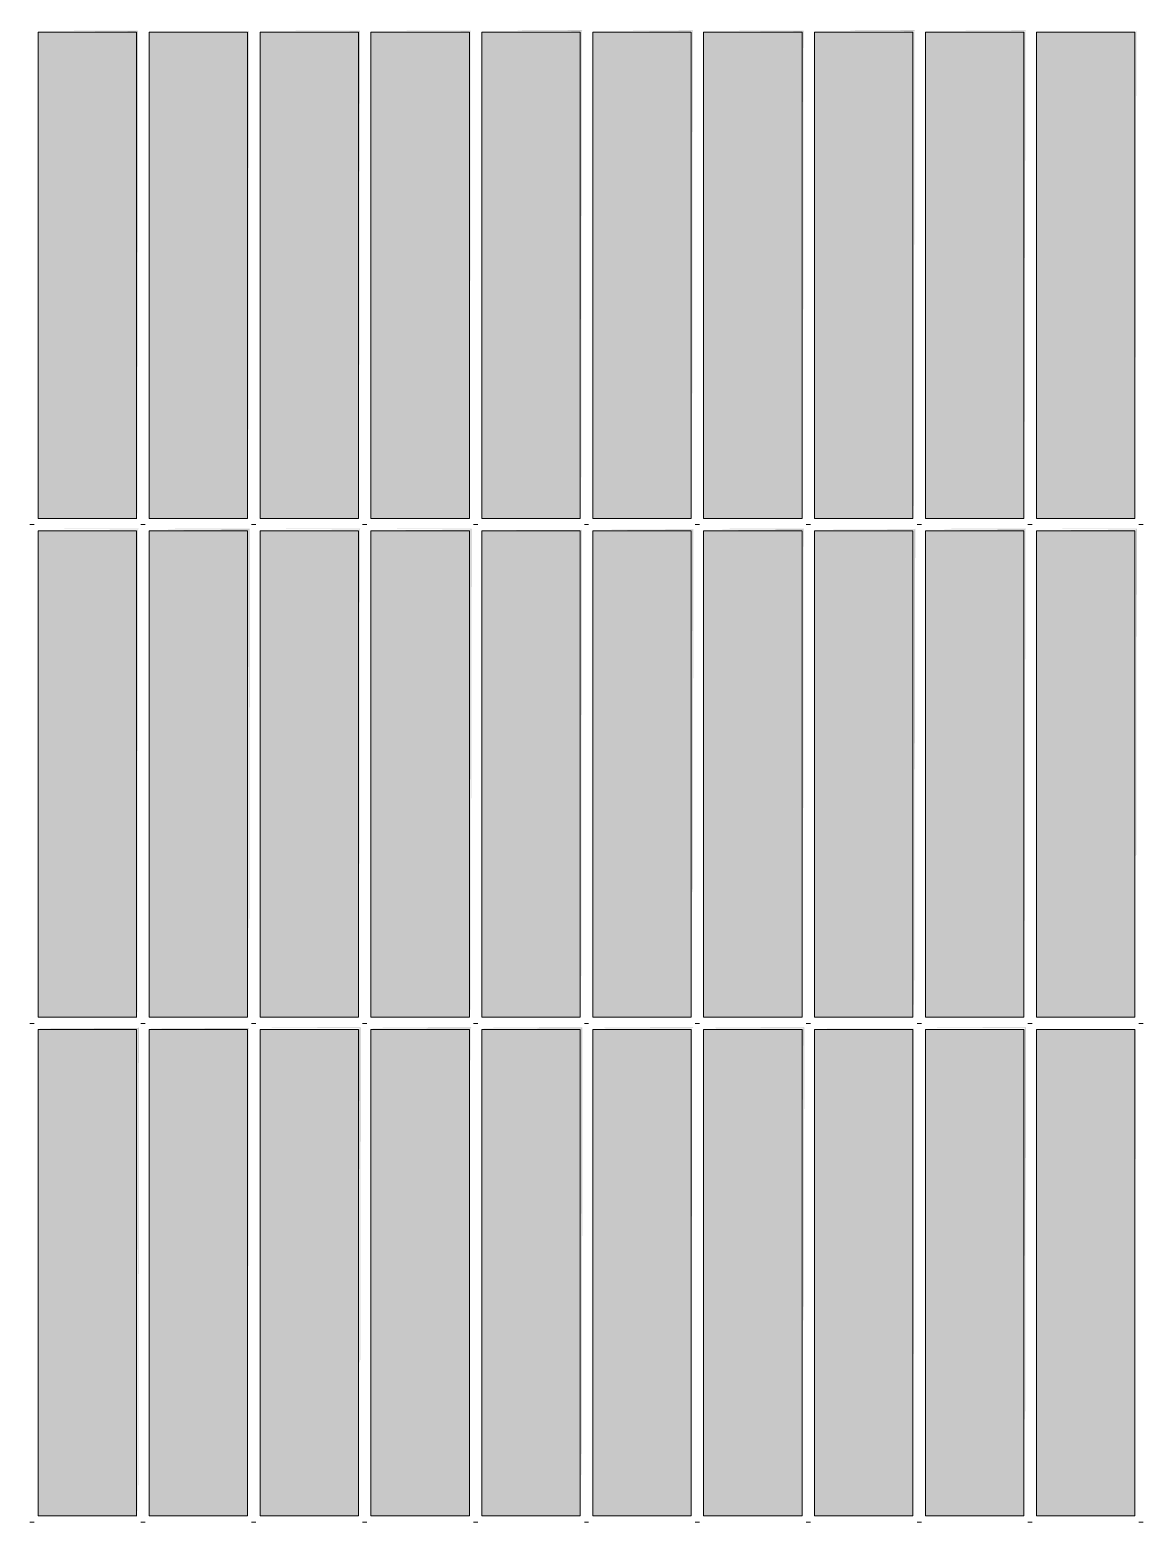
# Model space of a CAD drawing. Header units: metres. Extents: x -14 to 130, y -38 to 4.
# Drawn here: x 110.132 to 110.578, y -30.994 to -30.395 of the extents above; entities that cross this region are included whole.
import ezdxf

# ---------------------------------------------------------------- set-up
doc = ezdxf.new("R2010")
doc.units = ezdxf.units.M
doc.header["$MEASUREMENT"] = 0
doc.layers.add('A-Ost_Ansicht Ost PP_2_140 Brüstung', color=7, linetype='Continuous')
doc.layers.add('A-Ost_Ansicht Ost PP_2_717 Außen Ausstattung', color=7, linetype='Continuous')

msp = doc.modelspace()

# ---------------------------------------------------------------- hatches: boundary and pattern name
at = {"layer": 'A-Ost_Ansicht Ost PP_2_140 Brüstung', "linetype": 'Continuous', "lineweight": 0, "true_color": 0x000000}
for points in [[(110.13498, -30.59123), (110.17444, -30.59123), (110.17444, -30.39623), (110.13498, -30.39623)], [(110.21891, -30.39623), (110.17944, -30.39623), (110.17944, -30.59123), (110.21891, -30.59123)], [(110.22391, -30.39623), (110.22391, -30.59123), (110.26337, -30.59123), (110.26337, -30.39623)], [(110.26837, -30.39623), (110.26837, -30.59123), (110.30784, -30.59123), (110.30784, -30.39623)], [(110.3523, -30.39623), (110.31284, -30.39623), (110.31284, -30.59123), (110.3523, -30.59123)], [(110.39677, -30.39623), (110.3573, -30.39623), (110.3573, -30.59123), (110.39677, -30.59123)], [(110.40177, -30.59123), (110.44123, -30.59123), (110.44123, -30.39623), (110.40177, -30.39623)], [(110.44623, -30.39623), (110.44623, -30.59123), (110.48569, -30.59123), (110.48569, -30.39623)], [(110.49069, -30.39623), (110.49069, -30.59123), (110.53016, -30.59123), (110.53016, -30.39623)], [(110.53516, -30.59123), (110.57462, -30.59123), (110.57462, -30.39623), (110.53516, -30.39623)], [(110.17444, -30.59623), (110.13498, -30.59623), (110.13498, -30.79123), (110.17444, -30.79123)], [(110.17944, -30.79123), (110.21891, -30.79123), (110.21891, -30.59623), (110.17944, -30.59623)], [(110.22391, -30.79123), (110.26337, -30.79123), (110.26337, -30.59623), (110.22391, -30.59623)], [(110.26837, -30.59623), (110.26837, -30.79123), (110.30784, -30.79123), (110.30784, -30.59623)], [(110.3523, -30.59623), (110.31284, -30.59623), (110.31284, -30.79123), (110.3523, -30.79123)], [(110.3573, -30.79123), (110.39677, -30.79123), (110.39677, -30.59623), (110.3573, -30.59623)], [(110.40177, -30.59623), (110.40177, -30.79123), (110.44123, -30.79123), (110.44123, -30.59623)], [(110.48569, -30.59623), (110.44623, -30.59623), (110.44623, -30.79123), (110.48569, -30.79123)], [(110.49069, -30.79123), (110.53016, -30.79123), (110.53016, -30.59623), (110.49069, -30.59623)], [(110.53516, -30.79123), (110.57462, -30.79123), (110.57462, -30.59623), (110.53516, -30.59623)], [(110.17444, -30.79623), (110.13498, -30.79623), (110.13498, -30.99123), (110.17444, -30.99123)], [(110.17944, -30.99123), (110.21891, -30.99123), (110.21891, -30.79623), (110.17944, -30.79623)], [(110.26337, -30.79623), (110.22391, -30.79623), (110.22391, -30.99123), (110.26337, -30.99123)], [(110.26837, -30.99123), (110.30784, -30.99123), (110.30784, -30.79623), (110.26837, -30.79623)], [(110.31284, -30.79623), (110.31284, -30.99123), (110.3523, -30.99123), (110.3523, -30.79623)], [(110.3573, -30.99123), (110.39677, -30.99123), (110.39677, -30.79623), (110.3573, -30.79623)], [(110.44123, -30.79623), (110.40177, -30.79623), (110.40177, -30.99123), (110.44123, -30.99123)], [(110.44623, -30.99123), (110.48569, -30.99123), (110.48569, -30.79623), (110.44623, -30.79623)], [(110.49069, -30.79623), (110.49069, -30.99123), (110.53016, -30.99123), (110.53016, -30.79623)], [(110.53516, -30.79623), (110.53516, -30.99123), (110.57462, -30.99123), (110.57462, -30.79623)]]:
    msp.add_hatch(color=18, dxfattribs=at).paths.add_polyline_path(points)
at = {"layer": 'A-Ost_Ansicht Ost PP_2_717 Außen Ausstattung', "linetype": 'Continuous', "lineweight": 0, "true_color": 0x000000}
for points in [[(110.13409, -30.39534), (110.17503, -30.39564)], [(110.17503, -30.39564), (110.13439, -30.39564), (110.17478, -30.39589)], [(110.17478, -30.39589), (110.13464, -30.39589), (110.17459, -30.39608)], [(110.13483, -30.39608), (110.17448, -30.39619)], [(110.17448, -30.59127), (110.17459, -30.39608)], [(110.17459, -30.39608), (110.17459, -30.59138), (110.17478, -30.39589)], [(110.17478, -30.39589), (110.17478, -30.59156), (110.17503, -30.39564)], [(110.17534, -30.39534), (110.17503, -30.59181)], [(110.17855, -30.39534), (110.21949, -30.39564)], [(110.17886, -30.39564), (110.21924, -30.39589)], [(110.17911, -30.39589), (110.21906, -30.39608)], [(110.21906, -30.39608), (110.17929, -30.39608), (110.21895, -30.39619)], [(110.21906, -30.39608), (110.21895, -30.59127)], [(110.21906, -30.59138), (110.21924, -30.39589)], [(110.21924, -30.39589), (110.21924, -30.59156), (110.21949, -30.39564)], [(110.21949, -30.59181), (110.2198, -30.39534)], [(110.22301, -30.39534), (110.26396, -30.39564)], [(110.26396, -30.39564), (110.22332, -30.39564), (110.26371, -30.39589)], [(110.22357, -30.39589), (110.26352, -30.39608)], [(110.26352, -30.39608), (110.22376, -30.39608), (110.26341, -30.39619)], [(110.26341, -30.59127), (110.26352, -30.39608)], [(110.26352, -30.39608), (110.26352, -30.59138), (110.26371, -30.39589)], [(110.26371, -30.39589), (110.26371, -30.59156), (110.26396, -30.39564)], [(110.26426, -30.39534), (110.26396, -30.59181)], [(110.26748, -30.39534), (110.30842, -30.39564)], [(110.30842, -30.39564), (110.26779, -30.39564), (110.30817, -30.39589)], [(110.26804, -30.39589), (110.30799, -30.39608)], [(110.26822, -30.39608), (110.30788, -30.39619)], [(110.30799, -30.39608), (110.30788, -30.59127)], [(110.30799, -30.59138), (110.30817, -30.39589)], [(110.30817, -30.39589), (110.30817, -30.59156), (110.30842, -30.39564)], [(110.30842, -30.59181), (110.30873, -30.39534)], [(110.35319, -30.39534), (110.31194, -30.39534), (110.35289, -30.39564)], [(110.35289, -30.39564), (110.31225, -30.39564), (110.35264, -30.39589)], [(110.3125, -30.39589), (110.35245, -30.39608)], [(110.35245, -30.39608), (110.31269, -30.39608), (110.35234, -30.39619)], [(110.35234, -30.59127), (110.35245, -30.39608)], [(110.35245, -30.39608), (110.35245, -30.59138), (110.35264, -30.39589)], [(110.35264, -30.39589), (110.35264, -30.59156), (110.35289, -30.39564)], [(110.35319, -30.39534), (110.35289, -30.59181)], [(110.39766, -30.39534), (110.35641, -30.39534), (110.39735, -30.39564)], [(110.35672, -30.39564), (110.3971, -30.39589)], [(110.3971, -30.39589), (110.35697, -30.39589), (110.39692, -30.39608)], [(110.35715, -30.39608), (110.3968, -30.39619)], [(110.39692, -30.39608), (110.3968, -30.59127)], [(110.39692, -30.59138), (110.3971, -30.39589)], [(110.3971, -30.39589), (110.3971, -30.59156), (110.39735, -30.39564)], [(110.39735, -30.59181), (110.39766, -30.39534)], [(110.40087, -30.39534), (110.44181, -30.39564)], [(110.44181, -30.39564), (110.40118, -30.39564), (110.44156, -30.39589)], [(110.44156, -30.39589), (110.40143, -30.39589), (110.44138, -30.39608)], [(110.40161, -30.39608), (110.44127, -30.39619)], [(110.44127, -30.59127), (110.44138, -30.39608)], [(110.44138, -30.39608), (110.44138, -30.59138), (110.44156, -30.39589)], [(110.44156, -30.39589), (110.44156, -30.59156), (110.44181, -30.39564)], [(110.44212, -30.39534), (110.44181, -30.59181)], [(110.48659, -30.39534), (110.44534, -30.39534), (110.48628, -30.39564)], [(110.48628, -30.39564), (110.44564, -30.39564), (110.48603, -30.39589)], [(110.44589, -30.39589), (110.48584, -30.39608)], [(110.48584, -30.39608), (110.44608, -30.39608), (110.48573, -30.39619)], [(110.48584, -30.39608), (110.48573, -30.59127)], [(110.48584, -30.59138), (110.48603, -30.39589)], [(110.48603, -30.39589), (110.48603, -30.59156), (110.48628, -30.39564)], [(110.48628, -30.59181), (110.48659, -30.39534)], [(110.53105, -30.39534), (110.4898, -30.39534), (110.53074, -30.39564)], [(110.49011, -30.39564), (110.53049, -30.39589)], [(110.49036, -30.39589), (110.53031, -30.39608)], [(110.49054, -30.39608), (110.5302, -30.39619)], [(110.5302, -30.59127), (110.53031, -30.39608)], [(110.53031, -30.39608), (110.53031, -30.59138), (110.53049, -30.39589)], [(110.53049, -30.39589), (110.53049, -30.59156), (110.53074, -30.39564)], [(110.53105, -30.39534), (110.53074, -30.59181)], [(110.53426, -30.39534), (110.57521, -30.39564)], [(110.53457, -30.39564), (110.57496, -30.39589)], [(110.53482, -30.39589), (110.57477, -30.39608)], [(110.53501, -30.39608), (110.57466, -30.39619)], [(110.57477, -30.39608), (110.57466, -30.59127)], [(110.57477, -30.59138), (110.57496, -30.39589)], [(110.57496, -30.39589), (110.57496, -30.59156), (110.57521, -30.39564)], [(110.57521, -30.59181), (110.57551, -30.39534)], [(110.17534, -30.59534), (110.13409, -30.59534), (110.17503, -30.59564)], [(110.13439, -30.59564), (110.17478, -30.59589)], [(110.17478, -30.59589), (110.17478, -30.79156), (110.17503, -30.59564)], [(110.17534, -30.59534), (110.17503, -30.79181)], [(110.2198, -30.59534), (110.17855, -30.59534), (110.21949, -30.59564)], [(110.21949, -30.59564), (110.17886, -30.59564), (110.21924, -30.59589)], [(110.21924, -30.59589), (110.21924, -30.79156), (110.21949, -30.59564)], [(110.21949, -30.59564), (110.21949, -30.79181), (110.2198, -30.59534)], [(110.26426, -30.59534), (110.22301, -30.59534), (110.26396, -30.59564)], [(110.22332, -30.59564), (110.26371, -30.59589)], [(110.26371, -30.59589), (110.26371, -30.79156), (110.26396, -30.59564)], [(110.26426, -30.59534), (110.26396, -30.79181)], [(110.30873, -30.59534), (110.26748, -30.59534), (110.30842, -30.59564)], [(110.26779, -30.59564), (110.30817, -30.59589)], [(110.30817, -30.59589), (110.30817, -30.79156), (110.30842, -30.59564)], [(110.30842, -30.59564), (110.30842, -30.79181), (110.30873, -30.59534)], [(110.31194, -30.59534), (110.35289, -30.59564)], [(110.31225, -30.59564), (110.35264, -30.59589)], [(110.35264, -30.59589), (110.35264, -30.79156), (110.35289, -30.59564)], [(110.35319, -30.59534), (110.35289, -30.79181)], [(110.35641, -30.59534), (110.39735, -30.59564)], [(110.39735, -30.59564), (110.35672, -30.59564), (110.3971, -30.59589)], [(110.3971, -30.59589), (110.3971, -30.79156), (110.39735, -30.59564)], [(110.39735, -30.59564), (110.39735, -30.79181), (110.39766, -30.59534)], [(110.44212, -30.59534), (110.40087, -30.59534), (110.44181, -30.59564)], [(110.44181, -30.59564), (110.40118, -30.59564), (110.44156, -30.59589)], [(110.44156, -30.59589), (110.44156, -30.79156), (110.44181, -30.59564)], [(110.44212, -30.59534), (110.44181, -30.79181)], [(110.44534, -30.59534), (110.48628, -30.59564)], [(110.48628, -30.59564), (110.44564, -30.59564), (110.48603, -30.59589)], [(110.48603, -30.59589), (110.48603, -30.79156), (110.48628, -30.59564)], [(110.48628, -30.59564), (110.48628, -30.79181), (110.48659, -30.59534)], [(110.53105, -30.59534), (110.4898, -30.59534), (110.53074, -30.59564)], [(110.53074, -30.59564), (110.49011, -30.59564), (110.53049, -30.59589)], [(110.53049, -30.59589), (110.53049, -30.79156), (110.53074, -30.59564)], [(110.53105, -30.59534), (110.53074, -30.79181)], [(110.57551, -30.59534), (110.53426, -30.59534), (110.57521, -30.59564)], [(110.53457, -30.59564), (110.57496, -30.59589)], [(110.57496, -30.59589), (110.57496, -30.79156), (110.57521, -30.59564)], [(110.57521, -30.59564), (110.57521, -30.79181), (110.57551, -30.59534)], [(110.13464, -30.59589), (110.17459, -30.59608)], [(110.17459, -30.59608), (110.13483, -30.59608), (110.17448, -30.59619)], [(110.17448, -30.59619), (110.17448, -30.79127), (110.17459, -30.59608)], [(110.17459, -30.79138), (110.17478, -30.59589)], [(110.21924, -30.59589), (110.17911, -30.59589), (110.21906, -30.59608)], [(110.17929, -30.59608), (110.21895, -30.59619)], [(110.21895, -30.79127), (110.21906, -30.59608)], [(110.21906, -30.79138), (110.21924, -30.59589)], [(110.22357, -30.59589), (110.26352, -30.59608)], [(110.22376, -30.59608), (110.26341, -30.59619)], [(110.26341, -30.79127), (110.26352, -30.59608)], [(110.26352, -30.79138), (110.26371, -30.59589)], [(110.30817, -30.59589), (110.26804, -30.59589), (110.30799, -30.59608)], [(110.26822, -30.59608), (110.30788, -30.59619)], [(110.30788, -30.79127), (110.30799, -30.59608)], [(110.30799, -30.79138), (110.30817, -30.59589)], [(110.35264, -30.59589), (110.3125, -30.59589), (110.35245, -30.59608)], [(110.31269, -30.59608), (110.35234, -30.59619)], [(110.35234, -30.59619), (110.35234, -30.79127), (110.35245, -30.59608)], [(110.35245, -30.79138), (110.35264, -30.59589)], [(110.3971, -30.59589), (110.35697, -30.59589), (110.39692, -30.59608)], [(110.35715, -30.59608), (110.3968, -30.59619)], [(110.3968, -30.79127), (110.39692, -30.59608)], [(110.39692, -30.79138), (110.3971, -30.59589)], [(110.44156, -30.59589), (110.40143, -30.59589), (110.44138, -30.59608)], [(110.40161, -30.59608), (110.44127, -30.59619)], [(110.44127, -30.79127), (110.44138, -30.59608)], [(110.44138, -30.79138), (110.44156, -30.59589)], [(110.44589, -30.59589), (110.48584, -30.59608)], [(110.48584, -30.59608), (110.44608, -30.59608), (110.48573, -30.59619)], [(110.48573, -30.59619), (110.48573, -30.79127), (110.48584, -30.59608)], [(110.48584, -30.79138), (110.48603, -30.59589)], [(110.53049, -30.59589), (110.49036, -30.59589), (110.53031, -30.59608)], [(110.53031, -30.59608), (110.49054, -30.59608), (110.5302, -30.59619)], [(110.5302, -30.79127), (110.53031, -30.59608)], [(110.53031, -30.79138), (110.53049, -30.59589)], [(110.57496, -30.59589), (110.53482, -30.59589), (110.57477, -30.59608)], [(110.53501, -30.59608), (110.57466, -30.59619)], [(110.57466, -30.79127), (110.57477, -30.59608)], [(110.57477, -30.79138), (110.57496, -30.59589)], [(110.13409, -30.79534), (110.17503, -30.79564)], [(110.17503, -30.79564), (110.13439, -30.79564), (110.17478, -30.79589)], [(110.17478, -30.79589), (110.13464, -30.79589), (110.17459, -30.79608)], [(110.13483, -30.79608), (110.17448, -30.79619)], [(110.17448, -30.79619), (110.17448, -30.99127), (110.17459, -30.79608)], [(110.17478, -30.79589), (110.17459, -30.99138)], [(110.17478, -30.79589), (110.17478, -30.99156), (110.17503, -30.79564)], [(110.17503, -30.79564), (110.17503, -30.99181), (110.17534, -30.79534)], [(110.17855, -30.79534), (110.21949, -30.79564)], [(110.21949, -30.79564), (110.17886, -30.79564), (110.21924, -30.79589)], [(110.21924, -30.79589), (110.17911, -30.79589), (110.21906, -30.79608)], [(110.17929, -30.79608), (110.21895, -30.79619)], [(110.21895, -30.79619), (110.21895, -30.99127), (110.21906, -30.79608)], [(110.21906, -30.79608), (110.21906, -30.99138), (110.21924, -30.79589)], [(110.21949, -30.79564), (110.21924, -30.99156)], [(110.21949, -30.99181), (110.2198, -30.79534)], [(110.26426, -30.79534), (110.22301, -30.79534), (110.26396, -30.79564)], [(110.22332, -30.79564), (110.26371, -30.79589)], [(110.22357, -30.79589), (110.26352, -30.79608)], [(110.26352, -30.79608), (110.22376, -30.79608), (110.26341, -30.79619)], [(110.26341, -30.99127), (110.26352, -30.79608)], [(110.26352, -30.79608), (110.26352, -30.99138), (110.26371, -30.79589)], [(110.26371, -30.79589), (110.26371, -30.99156), (110.26396, -30.79564)], [(110.26396, -30.79564), (110.26396, -30.99181), (110.26426, -30.79534)], [(110.30873, -30.79534), (110.26748, -30.79534), (110.30842, -30.79564)], [(110.30842, -30.79564), (110.26779, -30.79564), (110.30817, -30.79589)], [(110.26804, -30.79589), (110.30799, -30.79608)], [(110.30799, -30.79608), (110.26822, -30.79608), (110.30788, -30.79619)], [(110.30788, -30.79619), (110.30788, -30.99127), (110.30799, -30.79608)], [(110.30799, -30.79608), (110.30799, -30.99138), (110.30817, -30.79589)], [(110.30842, -30.79564), (110.30817, -30.99156)], [(110.30842, -30.99181), (110.30873, -30.79534)], [(110.35319, -30.79534), (110.31194, -30.79534), (110.35289, -30.79564)], [(110.35289, -30.79564), (110.31225, -30.79564), (110.35264, -30.79589)], [(110.3125, -30.79589), (110.35245, -30.79608)], [(110.35245, -30.79608), (110.31269, -30.79608), (110.35234, -30.79619)], [(110.35234, -30.99127), (110.35245, -30.79608)], [(110.35264, -30.79589), (110.35245, -30.99138)], [(110.35264, -30.79589), (110.35264, -30.99156), (110.35289, -30.79564)], [(110.35289, -30.79564), (110.35289, -30.99181), (110.35319, -30.79534)], [(110.39766, -30.79534), (110.35641, -30.79534), (110.39735, -30.79564)], [(110.35672, -30.79564), (110.3971, -30.79589)], [(110.3971, -30.79589), (110.35697, -30.79589), (110.39692, -30.79608)], [(110.35715, -30.79608), (110.3968, -30.79619)], [(110.3968, -30.79619), (110.3968, -30.99127), (110.39692, -30.79608)], [(110.39692, -30.79608), (110.39692, -30.99138), (110.3971, -30.79589)], [(110.39735, -30.79564), (110.3971, -30.99156)], [(110.39735, -30.99181), (110.39766, -30.79534)], [(110.44212, -30.79534), (110.40087, -30.79534), (110.44181, -30.79564)], [(110.40118, -30.79564), (110.44156, -30.79589)], [(110.44156, -30.79589), (110.40143, -30.79589), (110.44138, -30.79608)], [(110.40161, -30.79608), (110.44127, -30.79619)], [(110.44127, -30.99127), (110.44138, -30.79608)], [(110.44138, -30.79608), (110.44138, -30.99138), (110.44156, -30.79589)], [(110.44156, -30.79589), (110.44156, -30.99156), (110.44181, -30.79564)], [(110.44181, -30.79564), (110.44181, -30.99181), (110.44212, -30.79534)], [(110.44534, -30.79534), (110.48628, -30.79564)], [(110.44564, -30.79564), (110.48603, -30.79589)], [(110.48603, -30.79589), (110.44589, -30.79589), (110.48584, -30.79608)], [(110.44608, -30.79608), (110.48573, -30.79619)], [(110.48584, -30.79608), (110.48573, -30.99127)], [(110.48584, -30.79608), (110.48584, -30.99138), (110.48603, -30.79589)], [(110.48628, -30.79564), (110.48603, -30.99156)], [(110.48628, -30.99181), (110.48659, -30.79534)], [(110.53105, -30.79534), (110.4898, -30.79534), (110.53074, -30.79564)], [(110.49011, -30.79564), (110.53049, -30.79589)], [(110.49036, -30.79589), (110.53031, -30.79608)], [(110.49054, -30.79608), (110.5302, -30.79619)], [(110.5302, -30.99127), (110.53031, -30.79608)], [(110.53031, -30.79608), (110.53031, -30.99138), (110.53049, -30.79589)], [(110.53049, -30.79589), (110.53049, -30.99156), (110.53074, -30.79564)], [(110.53074, -30.79564), (110.53074, -30.99181), (110.53105, -30.79534)], [(110.53426, -30.79534), (110.57521, -30.79564)], [(110.53457, -30.79564), (110.57496, -30.79589)], [(110.53482, -30.79589), (110.57477, -30.79608)], [(110.57477, -30.79608), (110.53501, -30.79608), (110.57466, -30.79619)], [(110.57477, -30.79608), (110.57466, -30.99127)], [(110.57477, -30.79608), (110.57477, -30.99138), (110.57496, -30.79589)], [(110.57521, -30.79564), (110.57496, -30.99156)], [(110.57521, -30.99181), (110.57551, -30.79534)]]:
    msp.add_hatch(color=18, dxfattribs=at).paths.add_polyline_path(points)

# ---------------------------------------------------------------- linework, layer by layer
at = {"layer": 'A-Ost_Ansicht Ost PP_2_717 Außen Ausstattung', "color": 7, "linetype": 'Continuous', "lineweight": 13, "ltscale": 1000}
for p, q in [((110.13498, -30.59123), (110.13498, -30.39622)), ((110.13498, -30.39623), (110.17444, -30.39623)), ((110.17444, -30.59123), (110.17444, -30.39622)), ((110.17944, -30.59123), (110.17944, -30.39622)), ((110.17944, -30.39623), (110.21891, -30.39623)), ((110.21891, -30.59123), (110.21891, -30.39622)), ((110.22391, -30.59123), (110.22391, -30.39622)), ((110.22391, -30.39623), (110.26337, -30.39623)), ((110.26337, -30.59123), (110.26337, -30.39622)), ((110.26837, -30.59123), (110.26837, -30.39622)), ((110.26837, -30.39623), (110.30784, -30.39623)), ((110.30784, -30.59123), (110.30784, -30.39622)), ((110.31284, -30.59123), (110.31284, -30.39622)), ((110.31284, -30.39623), (110.3523, -30.39623)), ((110.3523, -30.59123), (110.3523, -30.39622)), ((110.3573, -30.59123), (110.3573, -30.39622)), ((110.3573, -30.39623), (110.39677, -30.39623)), ((110.39677, -30.59123), (110.39677, -30.39622)), ((110.40177, -30.59123), (110.40177, -30.39622)), ((110.40177, -30.39623), (110.44123, -30.39623)), ((110.44123, -30.59123), (110.44123, -30.39622)), ((110.44623, -30.59123), (110.44623, -30.39622)), ((110.44623, -30.39623), (110.48569, -30.39623)), ((110.48569, -30.59123), (110.48569, -30.39622)), ((110.49069, -30.59123), (110.49069, -30.39622)), ((110.49069, -30.39623), (110.53016, -30.39623)), ((110.53016, -30.59123), (110.53016, -30.39622)), ((110.53516, -30.59123), (110.53516, -30.39622)), ((110.53516, -30.39623), (110.57462, -30.39623)), ((110.57462, -30.59123), (110.57462, -30.39622)), ((110.13162, -30.59373), (110.13204, -30.59373)), ((110.13204, -30.59373), (110.13248, -30.59373)), ((110.13248, -30.59373), (110.13291, -30.59373)), ((110.13291, -30.59373), (110.13333, -30.59373)), ((110.13498, -30.59123), (110.17445, -30.59123)), ((110.17609, -30.59373), (110.17651, -30.59373)), ((110.17651, -30.59373), (110.17694, -30.59373)), ((110.17694, -30.59373), (110.17738, -30.59373)), ((110.17738, -30.59373), (110.1778, -30.59373)), ((110.17944, -30.59123), (110.21891, -30.59123)), ((110.22055, -30.59373), (110.22097, -30.59373)), ((110.22097, -30.59373), (110.22141, -30.59373)), ((110.22141, -30.59373), (110.22184, -30.59373)), ((110.22184, -30.59373), (110.22226, -30.59373)), ((110.22391, -30.59123), (110.26337, -30.59123)), ((110.26502, -30.59373), (110.26544, -30.59373)), ((110.26544, -30.59373), (110.26587, -30.59373)), ((110.26587, -30.59373), (110.26631, -30.59373)), ((110.26631, -30.59373), (110.26673, -30.59373)), ((110.26837, -30.59123), (110.30784, -30.59123)), ((110.30948, -30.59373), (110.3099, -30.59373)), ((110.3099, -30.59373), (110.31034, -30.59373)), ((110.31034, -30.59373), (110.31077, -30.59373)), ((110.31077, -30.59373), (110.31119, -30.59373)), ((110.31284, -30.59123), (110.3523, -30.59123)), ((110.35394, -30.59373), (110.35437, -30.59373)), ((110.35437, -30.59373), (110.3548, -30.59373)), ((110.3548, -30.59373), (110.35523, -30.59373)), ((110.35523, -30.59373), (110.35565, -30.59373)), ((110.3573, -30.59123), (110.39677, -30.59123)), ((110.39841, -30.59373), (110.39883, -30.59373)), ((110.39883, -30.59373), (110.39926, -30.59373)), ((110.39926, -30.59373), (110.3997, -30.59373)), ((110.3997, -30.59373), (110.40012, -30.59373)), ((110.40177, -30.59123), (110.44123, -30.59123)), ((110.44287, -30.59373), (110.44329, -30.59373)), ((110.44329, -30.59373), (110.44373, -30.59373)), ((110.44373, -30.59373), (110.44416, -30.59373)), ((110.44416, -30.59373), (110.44458, -30.59373)), ((110.44623, -30.59123), (110.4857, -30.59123)), ((110.48734, -30.59373), (110.48776, -30.59373)), ((110.48776, -30.59373), (110.48819, -30.59373)), ((110.48819, -30.59373), (110.48863, -30.59373)), ((110.48863, -30.59373), (110.48905, -30.59373)), ((110.49069, -30.59123), (110.53016, -30.59123)), ((110.5318, -30.59373), (110.53222, -30.59373)), ((110.53222, -30.59373), (110.53266, -30.59373)), ((110.53266, -30.59373), (110.53309, -30.59373)), ((110.53309, -30.59373), (110.53351, -30.59373)), ((110.53516, -30.59123), (110.57462, -30.59123)), ((110.57627, -30.59373), (110.57669, -30.59373)), ((110.57669, -30.59373), (110.57712, -30.59373)), ((110.57712, -30.59373), (110.57756, -30.59373)), ((110.57756, -30.59373), (110.57798, -30.59373)), ((110.13498, -30.79123), (110.13498, -30.59622)), ((110.13498, -30.59623), (110.17444, -30.59623)), ((110.17444, -30.79123), (110.17444, -30.59622)), ((110.17944, -30.79123), (110.17944, -30.59622)), ((110.17944, -30.59623), (110.21891, -30.59623)), ((110.21891, -30.79123), (110.21891, -30.59622)), ((110.22391, -30.79123), (110.22391, -30.59622)), ((110.22391, -30.59623), (110.26337, -30.59623)), ((110.26337, -30.79123), (110.26337, -30.59622)), ((110.26837, -30.79123), (110.26837, -30.59622)), ((110.26837, -30.59623), (110.30784, -30.59623)), ((110.30784, -30.79123), (110.30784, -30.59622)), ((110.31284, -30.79123), (110.31284, -30.59622)), ((110.31284, -30.59623), (110.3523, -30.59623)), ((110.3523, -30.79123), (110.3523, -30.59622)), ((110.3573, -30.79123), (110.3573, -30.59622)), ((110.3573, -30.59623), (110.39677, -30.59623)), ((110.39677, -30.79123), (110.39677, -30.59622)), ((110.40177, -30.79123), (110.40177, -30.59622)), ((110.40177, -30.59623), (110.44123, -30.59623)), ((110.44123, -30.79123), (110.44123, -30.59622)), ((110.44623, -30.79123), (110.44623, -30.59622)), ((110.44623, -30.59623), (110.48569, -30.59623)), ((110.48569, -30.79123), (110.48569, -30.59622)), ((110.49069, -30.79123), (110.49069, -30.59622)), ((110.49069, -30.59623), (110.53016, -30.59623)), ((110.53016, -30.79123), (110.53016, -30.59622)), ((110.53516, -30.79123), (110.53516, -30.59622)), ((110.53516, -30.59623), (110.57462, -30.59623)), ((110.57462, -30.79123), (110.57462, -30.59622)), ((110.13498, -30.79123), (110.17445, -30.79123)), ((110.17944, -30.79123), (110.21891, -30.79123)), ((110.22391, -30.79123), (110.26337, -30.79123)), ((110.26837, -30.79123), (110.30784, -30.79123)), ((110.31284, -30.79123), (110.3523, -30.79123)), ((110.3573, -30.79123), (110.39677, -30.79123)), ((110.40177, -30.79123), (110.44123, -30.79123)), ((110.44623, -30.79123), (110.4857, -30.79123)), ((110.49069, -30.79123), (110.53016, -30.79123)), ((110.53516, -30.79123), (110.57462, -30.79123)), ((110.13162, -30.79373), (110.13204, -30.79373)), ((110.13204, -30.79373), (110.13248, -30.79373)), ((110.13248, -30.79373), (110.13291, -30.79373)), ((110.13291, -30.79373), (110.13333, -30.79373)), ((110.13498, -30.99123), (110.13498, -30.79622)), ((110.13498, -30.79623), (110.17444, -30.79623)), ((110.17444, -30.99123), (110.17444, -30.79622)), ((110.17609, -30.79373), (110.17651, -30.79373)), ((110.17651, -30.79373), (110.17694, -30.79373)), ((110.17694, -30.79373), (110.17738, -30.79373)), ((110.17738, -30.79373), (110.1778, -30.79373)), ((110.17944, -30.99123), (110.17944, -30.79622)), ((110.17944, -30.79623), (110.21891, -30.79623)), ((110.21891, -30.99123), (110.21891, -30.79622)), ((110.22055, -30.79373), (110.22097, -30.79373)), ((110.22097, -30.79373), (110.22141, -30.79373)), ((110.22141, -30.79373), (110.22184, -30.79373)), ((110.22184, -30.79373), (110.22226, -30.79373)), ((110.22391, -30.99123), (110.22391, -30.79622)), ((110.22391, -30.79623), (110.26337, -30.79623)), ((110.26337, -30.99123), (110.26337, -30.79622)), ((110.26502, -30.79373), (110.26544, -30.79373)), ((110.26544, -30.79373), (110.26587, -30.79373)), ((110.26587, -30.79373), (110.26631, -30.79373)), ((110.26631, -30.79373), (110.26673, -30.79373)), ((110.26837, -30.99123), (110.26837, -30.79622)), ((110.26837, -30.79623), (110.30784, -30.79623)), ((110.30784, -30.99123), (110.30784, -30.79622)), ((110.30948, -30.79373), (110.3099, -30.79373)), ((110.3099, -30.79373), (110.31034, -30.79373)), ((110.31034, -30.79373), (110.31077, -30.79373)), ((110.31077, -30.79373), (110.31119, -30.79373)), ((110.31284, -30.99123), (110.31284, -30.79622)), ((110.31284, -30.79623), (110.3523, -30.79623)), ((110.3523, -30.99123), (110.3523, -30.79622)), ((110.35394, -30.79373), (110.35437, -30.79373)), ((110.35437, -30.79373), (110.3548, -30.79373)), ((110.3548, -30.79373), (110.35523, -30.79373)), ((110.35523, -30.79373), (110.35565, -30.79373)), ((110.3573, -30.99123), (110.3573, -30.79622)), ((110.3573, -30.79623), (110.39677, -30.79623)), ((110.39677, -30.99123), (110.39677, -30.79622)), ((110.39841, -30.79373), (110.39883, -30.79373)), ((110.39883, -30.79373), (110.39926, -30.79373)), ((110.39926, -30.79373), (110.3997, -30.79373)), ((110.3997, -30.79373), (110.40012, -30.79373)), ((110.40177, -30.99123), (110.40177, -30.79622)), ((110.40177, -30.79623), (110.44123, -30.79623)), ((110.44123, -30.99123), (110.44123, -30.79622)), ((110.44287, -30.79373), (110.44329, -30.79373)), ((110.44329, -30.79373), (110.44373, -30.79373)), ((110.44373, -30.79373), (110.44416, -30.79373)), ((110.44416, -30.79373), (110.44458, -30.79373)), ((110.44623, -30.99123), (110.44623, -30.79622)), ((110.44623, -30.79623), (110.48569, -30.79623)), ((110.48569, -30.99123), (110.48569, -30.79622)), ((110.48734, -30.79373), (110.48776, -30.79373)), ((110.48776, -30.79373), (110.48819, -30.79373)), ((110.48819, -30.79373), (110.48863, -30.79373)), ((110.48863, -30.79373), (110.48905, -30.79373)), ((110.49069, -30.99123), (110.49069, -30.79622)), ((110.49069, -30.79623), (110.53016, -30.79623)), ((110.53016, -30.99123), (110.53016, -30.79622)), ((110.5318, -30.79373), (110.53222, -30.79373)), ((110.53222, -30.79373), (110.53266, -30.79373)), ((110.53266, -30.79373), (110.53309, -30.79373)), ((110.53309, -30.79373), (110.53351, -30.79373)), ((110.53516, -30.99123), (110.53516, -30.79622)), ((110.53516, -30.79623), (110.57462, -30.79623)), ((110.57462, -30.99123), (110.57462, -30.79622)), ((110.57627, -30.79373), (110.57669, -30.79373)), ((110.57669, -30.79373), (110.57712, -30.79373)), ((110.57712, -30.79373), (110.57756, -30.79373)), ((110.57756, -30.79373), (110.57798, -30.79373)), ((110.13162, -30.99373), (110.13204, -30.99373)), ((110.13204, -30.99373), (110.13248, -30.99373)), ((110.13248, -30.99373), (110.13291, -30.99373)), ((110.13291, -30.99373), (110.13333, -30.99373)), ((110.13498, -30.99123), (110.17445, -30.99123)), ((110.17609, -30.99373), (110.17651, -30.99373)), ((110.17651, -30.99373), (110.17694, -30.99373)), ((110.17694, -30.99373), (110.17738, -30.99373)), ((110.17738, -30.99373), (110.1778, -30.99373)), ((110.17944, -30.99123), (110.21891, -30.99123)), ((110.22055, -30.99373), (110.22097, -30.99373)), ((110.22097, -30.99373), (110.22141, -30.99373)), ((110.22141, -30.99373), (110.22184, -30.99373)), ((110.22184, -30.99373), (110.22226, -30.99373)), ((110.22391, -30.99123), (110.26337, -30.99123)), ((110.26502, -30.99373), (110.26544, -30.99373)), ((110.26544, -30.99373), (110.26587, -30.99373)), ((110.26587, -30.99373), (110.26631, -30.99373)), ((110.26631, -30.99373), (110.26673, -30.99373)), ((110.26837, -30.99123), (110.30784, -30.99123)), ((110.30948, -30.99373), (110.3099, -30.99373)), ((110.3099, -30.99373), (110.31034, -30.99373)), ((110.31034, -30.99373), (110.31077, -30.99373)), ((110.31077, -30.99373), (110.31119, -30.99373)), ((110.31284, -30.99123), (110.3523, -30.99123)), ((110.35394, -30.99373), (110.35437, -30.99373)), ((110.35437, -30.99373), (110.3548, -30.99373)), ((110.3548, -30.99373), (110.35523, -30.99373)), ((110.35523, -30.99373), (110.35565, -30.99373)), ((110.3573, -30.99123), (110.39677, -30.99123)), ((110.39841, -30.99373), (110.39883, -30.99373)), ((110.39883, -30.99373), (110.39926, -30.99373)), ((110.39926, -30.99373), (110.3997, -30.99373)), ((110.3997, -30.99373), (110.40012, -30.99373)), ((110.40177, -30.99123), (110.44123, -30.99123)), ((110.44287, -30.99373), (110.44329, -30.99373)), ((110.44329, -30.99373), (110.44373, -30.99373)), ((110.44373, -30.99373), (110.44416, -30.99373)), ((110.44416, -30.99373), (110.44458, -30.99373)), ((110.44623, -30.99123), (110.4857, -30.99123)), ((110.48734, -30.99373), (110.48776, -30.99373)), ((110.48776, -30.99373), (110.48819, -30.99373)), ((110.48819, -30.99373), (110.48863, -30.99373)), ((110.48863, -30.99373), (110.48905, -30.99373)), ((110.49069, -30.99123), (110.53016, -30.99123)), ((110.5318, -30.99373), (110.53222, -30.99373)), ((110.53222, -30.99373), (110.53266, -30.99373)), ((110.53266, -30.99373), (110.53309, -30.99373)), ((110.53309, -30.99373), (110.53351, -30.99373)), ((110.53516, -30.99123), (110.57462, -30.99123)), ((110.57627, -30.99373), (110.57669, -30.99373)), ((110.57669, -30.99373), (110.57712, -30.99373)), ((110.57712, -30.99373), (110.57756, -30.99373)), ((110.57756, -30.99373), (110.57798, -30.99373))]:
    msp.add_line(p, q, dxfattribs=at)

doc.saveas('drawing.dxf')
